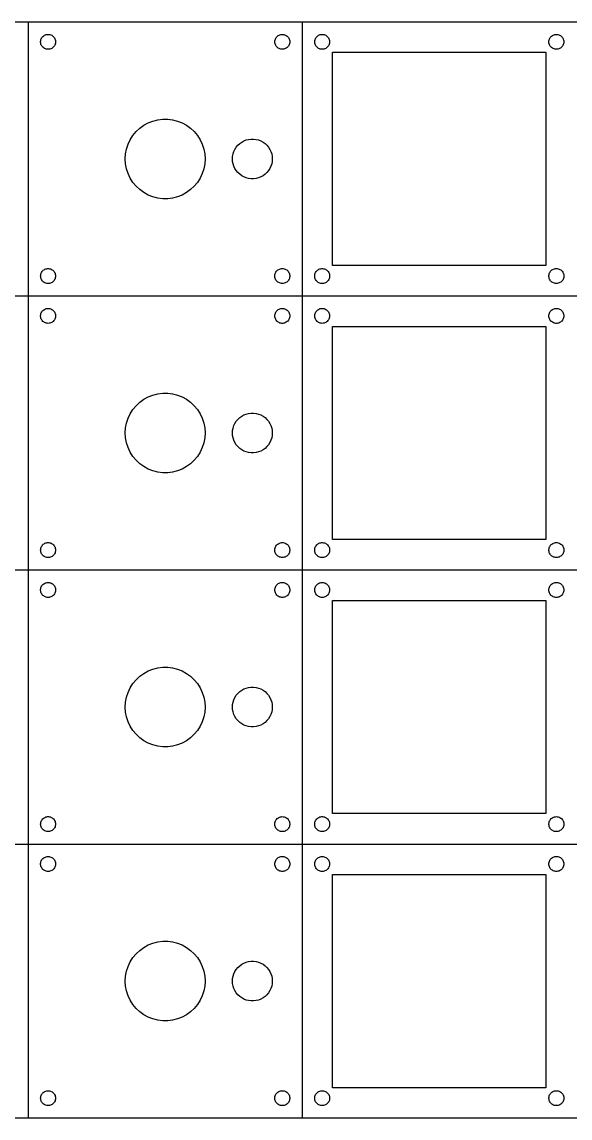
# Model space of a CAD drawing. Extents: x 0 to 440, y 0 to 220.
# Drawn here: x 218.9 to 328.9, y 0.1 to 220.1 of the extents above; entities that cross this region are included whole.
import ezdxf

# ---------------------------------------------------------------- set-up
doc = ezdxf.new("R2010")
doc.units = 0
doc.layers.add('LAYER_1', color=7, linetype='CONTINUOUS')

msp = doc.modelspace()

# ---------------------------------------------------------------- linework, layer by layer
at = {"layer": 'LAYER_1', "color": 7}
for p, q in [((220.141111, 220.141107), (220.141111, 0.141118)), ((275.141111, 220.141107), (275.141111, 0.141118)), ((440.141103, 0.141117), (0.141111, 0.141117))]:
    msp.add_line(p, q, dxfattribs=at)
for points in [[(0.141111, 220.141107), (440.141103, 220.141107)], [(222.644111, 216.04711), (222.644111, 216.235109), (222.668111, 216.42211), (222.714111, 216.605108), (222.784111, 216.780109), (222.875111, 216.94511), (222.985111, 217.097109), (223.114111, 217.234108), (223.259111, 217.355108), (223.418111, 217.455108), (223.589111, 217.536108), (223.768111, 217.594108), (223.953111, 217.629109), (224.141111, 217.641104), (224.329111, 217.629115), (224.514111, 217.594108), (224.693111, 217.536108), (224.864111, 217.455108), (225.023111, 217.355108), (225.168111, 217.234108), (225.297111, 217.097109), (225.407111, 216.94511), (225.498111, 216.780109), (225.568112, 216.605108), (225.614111, 216.42211), (225.638112, 216.235109), (225.638111, 216.04711), (225.614111, 215.860109), (225.568112, 215.677108), (225.498111, 215.502108), (225.407111, 215.337109), (225.297111, 215.18511), (225.168111, 215.048108), (225.023111, 214.927108), (224.864111, 214.827108), (224.693111, 214.746108), (224.514111, 214.688108), (224.329111, 214.65311), (224.141111, 214.641115), (223.953111, 214.653104), (223.768111, 214.688108), (223.589111, 214.746108), (223.418111, 214.827108), (223.259111, 214.927108), (223.114111, 215.048108), (222.985111, 215.18511), (222.875111, 215.337109), (222.784111, 215.502108), (222.714111, 215.677108), (222.668111, 215.860109), (222.644111, 216.04711)], [(269.641111, 216.141109), (269.653106, 216.329109), (269.688112, 216.514108), (269.746112, 216.693108), (269.827113, 216.864109), (269.927112, 217.023107), (270.048112, 217.168108), (270.185111, 217.297109), (270.337111, 217.407108), (270.502112, 217.498107), (270.677112, 217.56811), (270.860111, 217.614109), (271.047111, 217.638098), (271.235111, 217.638109), (271.422111, 217.61412), (271.605113, 217.56811), (271.78011, 217.498107), (271.945111, 217.407108), (272.097111, 217.297109), (272.234112, 217.168108), (272.355112, 217.023107), (272.455112, 216.864109), (272.53611, 216.693108), (272.594112, 216.514108), (272.629111, 216.329109), (272.641105, 216.141109), (272.629116, 215.953107), (272.594112, 215.768108), (272.53611, 215.589108), (272.455112, 215.41811), (272.355112, 215.259109), (272.234112, 215.114108), (272.097111, 214.985107), (271.945111, 214.875109), (271.78011, 214.784109), (271.605113, 214.714109), (271.422111, 214.66811), (271.235111, 214.644121), (271.047111, 214.64411), (270.860111, 214.668099), (270.677112, 214.714109), (270.502112, 214.784109), (270.337111, 214.875109), (270.185111, 214.985107), (270.048112, 215.114108), (269.927112, 215.259109), (269.827113, 215.41811), (269.746112, 215.589108), (269.688112, 215.768108), (269.653111, 215.953107), (269.641117, 216.141109)], [(277.644112, 216.04711), (277.644112, 216.235109), (277.668111, 216.42211), (277.714111, 216.605108), (277.784112, 216.780109), (277.875112, 216.94511), (277.985111, 217.097109), (278.114111, 217.234108), (278.259111, 217.355108), (278.418111, 217.455108), (278.589111, 217.536108), (278.768112, 217.594108), (278.953112, 217.629109), (279.141111, 217.641104), (279.329111, 217.629115), (279.514111, 217.594108), (279.693111, 217.536108), (279.864111, 217.455108), (280.023111, 217.355108), (280.168112, 217.234108), (280.297111, 217.097109), (280.407111, 216.94511), (280.498111, 216.780109), (280.568112, 216.605108), (280.614112, 216.42211), (280.638112, 216.235109), (280.638111, 216.04711), (280.614111, 215.860109), (280.568112, 215.677108), (280.498111, 215.502108), (280.407111, 215.337109), (280.297111, 215.18511), (280.168112, 215.048108), (280.023111, 214.927108), (279.864111, 214.827108), (279.693111, 214.746108), (279.514111, 214.688108), (279.329111, 214.65311), (279.141111, 214.641115), (278.953112, 214.653104), (278.768112, 214.688108), (278.589111, 214.746108), (278.418111, 214.827108), (278.259111, 214.927108), (278.114111, 215.048108), (277.985111, 215.18511), (277.875112, 215.337109), (277.784112, 215.502108), (277.714111, 215.677108), (277.668111, 215.860109), (277.644112, 216.04711)], [(324.641111, 216.141109), (324.653106, 216.329109), (324.688113, 216.514108), (324.746112, 216.693108), (324.827113, 216.864109), (324.927112, 217.023107), (325.048112, 217.168108), (325.185111, 217.297109), (325.337111, 217.407108), (325.502112, 217.498107), (325.677112, 217.56811), (325.860111, 217.614109), (326.047111, 217.638098), (326.235111, 217.638109), (326.422111, 217.61412), (326.605113, 217.56811), (326.78011, 217.498107), (326.945111, 217.407108), (327.097111, 217.297109), (327.234113, 217.168108), (327.355113, 217.023107), (327.455112, 216.864109), (327.53611, 216.693108), (327.594112, 216.514108), (327.629111, 216.329109), (327.641105, 216.141109), (327.629116, 215.953107), (327.594112, 215.768108), (327.53611, 215.589108), (327.455112, 215.41811), (327.355113, 215.259109), (327.234113, 215.114108), (327.097111, 214.985107), (326.945111, 214.875109), (326.78011, 214.784109), (326.605113, 214.714109), (326.422111, 214.66811), (326.235111, 214.644121), (326.047111, 214.64411), (325.860111, 214.668099), (325.677112, 214.714109), (325.502112, 214.784109), (325.337111, 214.875109), (325.185111, 214.985107), (325.048112, 215.114108), (324.927112, 215.259109), (324.827113, 215.41811), (324.746112, 215.589108), (324.688113, 215.768108), (324.653111, 215.953107), (324.641117, 216.141109)], [(281.241111, 171.241117), (281.241111, 214.041108), (324.041112, 214.041108), (324.041112, 171.241117), (281.241111, 171.241117)], [(239.641111, 192.641108), (239.704112, 193.644109), (239.892111, 194.631108), (240.203111, 195.586109), (240.631111, 196.49511), (241.169111, 197.343108), (241.809111, 198.117109), (242.542111, 198.805107), (243.354111, 199.396109), (244.235111, 199.880108), (245.169111, 200.249108), (246.142112, 200.499109), (247.139111, 200.625107), (248.143111, 200.625107), (249.140111, 200.499109), (250.113111, 200.249108), (251.047112, 199.880108), (251.928111, 199.396109), (252.740112, 198.805107), (253.473111, 198.117109), (254.113112, 197.343108), (254.651112, 196.49511), (255.079111, 195.586109), (255.390111, 194.631108), (255.57811, 193.644109), (255.641111, 192.641108), (255.57811, 191.638108), (255.390111, 190.651109), (255.079111, 189.696108), (254.651112, 188.787107), (254.113112, 187.939108), (253.473111, 187.165108), (252.740112, 186.47711), (251.928111, 185.886108), (251.047112, 185.402108), (250.113111, 185.033109), (249.140111, 184.783108), (248.143111, 184.65711), (247.139111, 184.65711), (246.142112, 184.783108), (245.169111, 185.033109), (244.235111, 185.402108), (243.354111, 185.886108), (242.542111, 186.47711), (241.809111, 187.165108), (241.169111, 187.939108), (240.631111, 188.787107), (240.203111, 189.696108), (239.892111, 190.651109), (239.704112, 191.638108), (239.641111, 192.641108)], [(261.141111, 192.641108), (261.173112, 193.142109), (261.267112, 193.636108), (261.422111, 194.113109), (261.636112, 194.568108), (261.905112, 194.992107), (262.22511, 195.379107), (262.591113, 195.723108), (262.998111, 196.018109), (263.438112, 196.260109), (263.905111, 196.445108), (264.391112, 196.570107), (264.890112, 196.633108), (265.392112, 196.633108), (265.891112, 196.570107), (266.377112, 196.445108), (266.844111, 196.260109), (267.284113, 196.018109), (267.691111, 195.723108), (268.057111, 195.379107), (268.377111, 194.992107), (268.646111, 194.568108), (268.860112, 194.113109), (269.015111, 193.636108), (269.109111, 193.142109), (269.141112, 192.641108), (269.109111, 192.140108), (269.015111, 191.646109), (268.860112, 191.169108), (268.646111, 190.714109), (268.377111, 190.29011), (268.057111, 189.90311), (267.691111, 189.559109), (267.284113, 189.264108), (266.844111, 189.022108), (266.377112, 188.837108), (265.891112, 188.712109), (265.392112, 188.649109), (264.890112, 188.649109), (264.391112, 188.712109), (263.905111, 188.837108), (263.438112, 189.022108), (262.998111, 189.264108), (262.591113, 189.559109), (262.22511, 189.90311), (261.905112, 190.29011), (261.636112, 190.714109), (261.422111, 191.169108), (261.267112, 191.646109), (261.173112, 192.140108), (261.141111, 192.641108)], [(222.641111, 169.141102), (222.653111, 169.329118), (222.688111, 169.514115), (222.746111, 169.6931), (222.827111, 169.864099), (222.927112, 170.023103), (223.048111, 170.168108), (223.185111, 170.297112), (223.337111, 170.407094), (223.502111, 170.498111), (223.677111, 170.568102), (223.860111, 170.614104), (224.047111, 170.638093), (224.235111, 170.638121), (224.422111, 170.614132), (224.605111, 170.568102), (224.780111, 170.498111), (224.945111, 170.407094), (225.097111, 170.297112), (225.234111, 170.168108), (225.355111, 170.023103), (225.455111, 169.864099), (225.536111, 169.6931), (225.594112, 169.514115), (225.629111, 169.329118), (225.641111, 169.141102), (225.629111, 168.953114), (225.594112, 168.768117), (225.536111, 168.589103), (225.455111, 168.418105), (225.355111, 168.259101), (225.234111, 168.114095), (225.097111, 167.98512), (224.945111, 167.875109), (224.780111, 167.784121), (224.605111, 167.714102), (224.422111, 167.668099), (224.235111, 167.64411), (224.047111, 167.64411), (223.860111, 167.668099), (223.677111, 167.714102), (223.502111, 167.784121), (223.337111, 167.875109), (223.185111, 167.98512), (223.048111, 168.114095), (222.927112, 168.259101), (222.827111, 168.418105), (222.746111, 168.589103), (222.688111, 168.768117), (222.653111, 168.953114), (222.641111, 169.141102)], [(269.644111, 169.047122), (269.644111, 169.23511), (269.6681, 169.42211), (269.714111, 169.605103), (269.78411, 169.780109), (269.87511, 169.945096), (269.985112, 170.097101), (270.11411, 170.23412), (270.25911, 170.355109), (270.418111, 170.4551), (270.589113, 170.536098), (270.768112, 170.594095), (270.953111, 170.629118), (271.141111, 170.641254)], [(271.141111, 170.641113), (271.32911, 170.628977)], [(271.32911, 170.629118), (271.51411, 170.594095), (271.693112, 170.536098), (271.864111, 170.4551), (272.023112, 170.355109), (272.168112, 170.23412), (272.29711, 170.097101), (272.407112, 169.945096), (272.498112, 169.780109), (272.568111, 169.605103), (272.614111, 169.42211), (272.638099, 169.23511), (272.638111, 169.047122), (272.614122, 168.860121), (272.568111, 168.6771), (272.498112, 168.502094), (272.407112, 168.337107), (272.29711, 168.185102), (272.168112, 168.048112), (272.023112, 167.927095), (271.864111, 167.827103), (271.693112, 167.746106), (271.51411, 167.688109), (271.32911, 167.653113), (271.141111, 167.640978)], [(277.641112, 169.141102), (277.653111, 169.329118), (277.688111, 169.514115), (277.746111, 169.6931), (277.827111, 169.864099), (277.927112, 170.023103), (278.048112, 170.168108), (278.185112, 170.297112), (278.337111, 170.407094), (278.502111, 170.498111), (278.677111, 170.568102), (278.860111, 170.614104), (279.047111, 170.638093), (279.235111, 170.638121), (279.422112, 170.614132), (279.605111, 170.568102), (279.780112, 170.498111), (279.945111, 170.407094), (280.097111, 170.297112), (280.234111, 170.168108), (280.355111, 170.023103), (280.455111, 169.864099), (280.536112, 169.6931), (280.594112, 169.514115), (280.629111, 169.329118), (280.641111, 169.141102), (280.629111, 168.953114), (280.594112, 168.768117), (280.536112, 168.589103), (280.455111, 168.418105), (280.355111, 168.259101), (280.234111, 168.114095), (280.097111, 167.98512), (279.945111, 167.875109), (279.780112, 167.784121), (279.605111, 167.714102), (279.422112, 167.668099), (279.235111, 167.64411), (279.047111, 167.64411), (278.860111, 167.668099), (278.677111, 167.714102), (278.502111, 167.784121), (278.337111, 167.875109), (278.185112, 167.98512), (278.048112, 168.114095), (277.927112, 168.259101), (277.827111, 168.418105), (277.746111, 168.589103), (277.688111, 168.768117), (277.653111, 168.953114), (277.641112, 169.141102)], [(324.644111, 169.047122), (324.644111, 169.23511), (324.6681, 169.42211), (324.714111, 169.605103), (324.78411, 169.780109), (324.87511, 169.945096), (324.985112, 170.097101), (325.11411, 170.23412), (325.25911, 170.355109), (325.418111, 170.4551), (325.589113, 170.536098), (325.768112, 170.594095), (325.953112, 170.629118), (326.141111, 170.641254)], [(326.141111, 170.641113), (326.329111, 170.628977)], [(326.329111, 170.629118), (326.51411, 170.594095), (326.693112, 170.536098), (326.864111, 170.4551), (327.023112, 170.355109), (327.168112, 170.23412), (327.29711, 170.097101), (327.407112, 169.945096), (327.498112, 169.780109), (327.568111, 169.605103), (327.614111, 169.42211), (327.6381, 169.23511), (327.638111, 169.047122), (327.614122, 168.860121), (327.568111, 168.6771), (327.498112, 168.502094), (327.407112, 168.337107), (327.29711, 168.185102), (327.168112, 168.048112), (327.023112, 167.927095), (326.864111, 167.827103), (326.693112, 167.746106), (326.51411, 167.688109), (326.329111, 167.653113), (326.141111, 167.640978)], [(270.953111, 167.653113), (270.768112, 167.688109), (270.589113, 167.746106), (270.418111, 167.827103), (270.25911, 167.927095), (270.11411, 168.048112), (269.985112, 168.185102), (269.87511, 168.337107), (269.78411, 168.502094), (269.714111, 168.6771), (269.668111, 168.860121), (269.644122, 169.047122)], [(271.141111, 167.641119), (270.953111, 167.653254)], [(325.953112, 167.653113), (325.768112, 167.688109), (325.589113, 167.746106), (325.418111, 167.827103), (325.25911, 167.927095), (325.11411, 168.048112), (324.985112, 168.185102), (324.87511, 168.337107), (324.78411, 168.502094), (324.714111, 168.6771), (324.668111, 168.860121), (324.644123, 169.047122)], [(326.141111, 167.641119), (325.953112, 167.653254)], [(0.141112, 165.14111), (440.141103, 165.14111)], [(222.644111, 161.047112), (222.644111, 161.235112), (222.668111, 161.422112), (222.714111, 161.605111), (222.784111, 161.780111), (222.875111, 161.945112), (222.985111, 162.097112), (223.114111, 162.234111), (223.259111, 162.355111), (223.418111, 162.455111), (223.589111, 162.536111), (223.768111, 162.594111), (223.953111, 162.629112), (224.141111, 162.641106), (224.329111, 162.629118), (224.514111, 162.594111), (224.693111, 162.536111), (224.864111, 162.455111), (225.023111, 162.355111), (225.168111, 162.234111), (225.297111, 162.097112), (225.407111, 161.945112), (225.498111, 161.780111), (225.568112, 161.605111), (225.614111, 161.422112), (225.638112, 161.235112), (225.638111, 161.047112), (225.614111, 160.860112), (225.568112, 160.677111), (225.498111, 160.50211), (225.407111, 160.337112), (225.297111, 160.185113), (225.168111, 160.048111), (225.023111, 159.927111), (224.864111, 159.827111), (224.693111, 159.74611), (224.514111, 159.688111), (224.329111, 159.653112), (224.141111, 159.641118), (223.953111, 159.653107), (223.768111, 159.688111), (223.589111, 159.74611), (223.418111, 159.827111), (223.259111, 159.927111), (223.114111, 160.048111), (222.985111, 160.185113), (222.875111, 160.337112), (222.784111, 160.50211), (222.714111, 160.677111), (222.668111, 160.860112), (222.644111, 161.047112)], [(269.641111, 161.141112), (269.653106, 161.329112), (269.688112, 161.514111), (269.746112, 161.693111), (269.827113, 161.864112), (269.927112, 162.02311), (270.048112, 162.16811), (270.185111, 162.297111), (270.337111, 162.40711), (270.502112, 162.49811), (270.677112, 162.568112), (270.860111, 162.614112), (271.047111, 162.638101), (271.235111, 162.638112), (271.422111, 162.614123), (271.605113, 162.568112), (271.78011, 162.49811), (271.945111, 162.40711), (272.097111, 162.297111), (272.234112, 162.16811), (272.355112, 162.02311), (272.455112, 161.864112), (272.53611, 161.693111), (272.594112, 161.514111), (272.629111, 161.329112), (272.641105, 161.141112), (272.629116, 160.95311), (272.594112, 160.76811), (272.53611, 160.589111), (272.455112, 160.418112), (272.355112, 160.259111), (272.234112, 160.114111), (272.097111, 159.98511), (271.945111, 159.875111), (271.78011, 159.784112), (271.605113, 159.714112), (271.422111, 159.668113), (271.235111, 159.644124), (271.047111, 159.644112), (270.860111, 159.668101), (270.677112, 159.714112), (270.502112, 159.784112), (270.337111, 159.875111), (270.185111, 159.98511), (270.048112, 160.114111), (269.927112, 160.259111), (269.827113, 160.418112), (269.746112, 160.589111), (269.688112, 160.76811), (269.653111, 160.95311), (269.641117, 161.141112)], [(277.644112, 161.047112), (277.644112, 161.235112), (277.668111, 161.422112), (277.714111, 161.605111), (277.784112, 161.780111), (277.875112, 161.945112), (277.985111, 162.097112), (278.114111, 162.234111), (278.259111, 162.355111), (278.418111, 162.455111), (278.589111, 162.536111), (278.768112, 162.594111), (278.953112, 162.629112), (279.141111, 162.641106), (279.329111, 162.629118), (279.514111, 162.594111), (279.693111, 162.536111), (279.864111, 162.455111), (280.023111, 162.355111), (280.168112, 162.234111), (280.297111, 162.097112), (280.407111, 161.945112), (280.498111, 161.780111), (280.568112, 161.605111), (280.614112, 161.422112), (280.638112, 161.235112), (280.638111, 161.047112), (280.614111, 160.860112), (280.568112, 160.677111), (280.498111, 160.50211), (280.407111, 160.337112), (280.297111, 160.185113), (280.168112, 160.048111), (280.023111, 159.927111), (279.864111, 159.827111), (279.693111, 159.74611), (279.514111, 159.688111), (279.329111, 159.653112), (279.141111, 159.641118), (278.953112, 159.653107), (278.768112, 159.688111), (278.589111, 159.74611), (278.418111, 159.827111), (278.259111, 159.927111), (278.114111, 160.048111), (277.985111, 160.185113), (277.875112, 160.337112), (277.784112, 160.50211), (277.714111, 160.677111), (277.668111, 160.860112), (277.644112, 161.047112)], [(324.641111, 161.141112), (324.653106, 161.329112), (324.688113, 161.514111), (324.746112, 161.693111), (324.827113, 161.864112), (324.927112, 162.02311), (325.048112, 162.16811), (325.185111, 162.297111), (325.337111, 162.40711), (325.502112, 162.49811), (325.677112, 162.568112), (325.860111, 162.614112), (326.047111, 162.638101), (326.235111, 162.638112), (326.422111, 162.614123), (326.605113, 162.568112), (326.78011, 162.49811), (326.945111, 162.40711), (327.097111, 162.297111), (327.234113, 162.16811), (327.355113, 162.02311), (327.455112, 161.864112), (327.53611, 161.693111), (327.594112, 161.514111), (327.629111, 161.329112), (327.641105, 161.141112), (327.629116, 160.95311), (327.594112, 160.76811), (327.53611, 160.589111), (327.455112, 160.418112), (327.355113, 160.259111), (327.234113, 160.114111), (327.097111, 159.98511), (326.945111, 159.875111), (326.78011, 159.784112), (326.605113, 159.714112), (326.422111, 159.668113), (326.235111, 159.644124), (326.047111, 159.644112), (325.860111, 159.668101), (325.677112, 159.714112), (325.502112, 159.784112), (325.337111, 159.875111), (325.185111, 159.98511), (325.048112, 160.114111), (324.927112, 160.259111), (324.827113, 160.418112), (324.746112, 160.589111), (324.688113, 160.76811), (324.653111, 160.95311), (324.641117, 161.141112)], [(281.241111, 116.24112), (281.241111, 159.041111), (324.041112, 159.041111), (324.041112, 116.24112), (281.241111, 116.24112)], [(239.641111, 137.641111), (239.704112, 138.644112), (239.892111, 139.631111), (240.203111, 140.586111), (240.631111, 141.495112), (241.169111, 142.343111), (241.809111, 143.117111), (242.542111, 143.80511), (243.354111, 144.396111), (244.235111, 144.880111), (245.169111, 145.249111), (246.142112, 145.499112), (247.139111, 145.62511), (248.143111, 145.62511), (249.140111, 145.499112), (250.113111, 145.249111), (251.047112, 144.880111), (251.928111, 144.396111), (252.740112, 143.80511), (253.473111, 143.117111), (254.113112, 142.343111), (254.651112, 141.495112), (255.079111, 140.586111), (255.390111, 139.631111), (255.57811, 138.644112), (255.641111, 137.641111), (255.57811, 136.63811), (255.390111, 135.651112), (255.079111, 134.696111), (254.651112, 133.78711), (254.113112, 132.939111), (253.473111, 132.165111), (252.740112, 131.477113), (251.928111, 130.886111), (251.047112, 130.402111), (250.113111, 130.033111), (249.140111, 129.78311), (248.143111, 129.657112), (247.139111, 129.657112), (246.142112, 129.78311), (245.169111, 130.033111), (244.235111, 130.402111), (243.354111, 130.886111), (242.542111, 131.477113), (241.809111, 132.165111), (241.169111, 132.939111), (240.631111, 133.78711), (240.203111, 134.696111), (239.892111, 135.651112), (239.704112, 136.63811), (239.641111, 137.641111)], [(261.141111, 137.641111), (261.173112, 138.142112), (261.267112, 138.636111), (261.422111, 139.113112), (261.636112, 139.56811), (261.905112, 139.99211), (262.22511, 140.37911), (262.591113, 140.723111), (262.998111, 141.018112), (263.438112, 141.260112), (263.905111, 141.445111), (264.391112, 141.57011), (264.890112, 141.633111), (265.392112, 141.633111), (265.891112, 141.57011), (266.377112, 141.445111), (266.844111, 141.260112), (267.284113, 141.018112), (267.691111, 140.723111), (268.057111, 140.37911), (268.377111, 139.99211), (268.646111, 139.56811), (268.860112, 139.113112), (269.015111, 138.636111), (269.109111, 138.142112), (269.141112, 137.641111), (269.109111, 137.14011), (269.015111, 136.646111), (268.860112, 136.169111), (268.646111, 135.714112), (268.377111, 135.290113), (268.057111, 134.903113), (267.691111, 134.559112), (267.284113, 134.264111), (266.844111, 134.022111), (266.377112, 133.837111), (265.891112, 133.712112), (265.392112, 133.649112), (264.890112, 133.649112), (264.391112, 133.712112), (263.905111, 133.837111), (263.438112, 134.022111), (262.998111, 134.264111), (262.591113, 134.559112), (262.22511, 134.903113), (261.905112, 135.290113), (261.636112, 135.714112), (261.422111, 136.169111), (261.267112, 136.646111), (261.173112, 137.14011), (261.141111, 137.641111)], [(222.641111, 114.141105), (222.653111, 114.329121), (222.688111, 114.514118), (222.746111, 114.693103), (222.827111, 114.864101), (222.927112, 115.023105), (223.048111, 115.168111), (223.185111, 115.297115), (223.337111, 115.407097), (223.502111, 115.498114), (223.677111, 115.568105), (223.860111, 115.614107), (224.047111, 115.638096), (224.235111, 115.638124), (224.422111, 115.614135), (224.605111, 115.568105), (224.780111, 115.498114), (224.945111, 115.407097), (225.097111, 115.297115), (225.234111, 115.168111), (225.355111, 115.023105), (225.455111, 114.864101), (225.536111, 114.693103), (225.594112, 114.514118), (225.629111, 114.329121), (225.641111, 114.141105), (225.629111, 113.953116), (225.594112, 113.76812), (225.536111, 113.589106), (225.455111, 113.418108), (225.355111, 113.259104), (225.234111, 113.114098), (225.097111, 112.985122), (224.945111, 112.875112), (224.780111, 112.784124), (224.605111, 112.714104), (224.422111, 112.668102), (224.235111, 112.644113), (224.047111, 112.644113), (223.860111, 112.668102), (223.677111, 112.714104), (223.502111, 112.784124), (223.337111, 112.875112), (223.185111, 112.985122), (223.048111, 113.114098), (222.927112, 113.259104), (222.827111, 113.418108), (222.746111, 113.589106), (222.688111, 113.76812), (222.653111, 113.953116), (222.641111, 114.141105)], [(269.644111, 114.047125), (269.644111, 114.235113), (269.6681, 114.422113), (269.714111, 114.605106), (269.78411, 114.780112), (269.87511, 114.945099), (269.985112, 115.097104), (270.11411, 115.234123), (270.25911, 115.355112), (270.418111, 115.455103), (270.589113, 115.536101), (270.768112, 115.594097), (270.953111, 115.629121), (271.141111, 115.641257)], [(271.141111, 115.641116), (271.32911, 115.62898)], [(271.32911, 115.629121), (271.51411, 115.594097), (271.693112, 115.536101), (271.864111, 115.455103), (272.023112, 115.355112), (272.168112, 115.234123), (272.29711, 115.097104), (272.407112, 114.945099), (272.498112, 114.780112), (272.568111, 114.605106), (272.614111, 114.422113), (272.638099, 114.235113), (272.638111, 114.047125), (272.614122, 113.860124), (272.568111, 113.677103), (272.498112, 113.502097), (272.407112, 113.33711), (272.29711, 113.185105), (272.168112, 113.048114), (272.023112, 112.927097), (271.864111, 112.827106), (271.693112, 112.746108), (271.51411, 112.688112), (271.32911, 112.653116), (271.141111, 112.640981)], [(277.641112, 114.141105), (277.653111, 114.329121), (277.688111, 114.514118), (277.746111, 114.693103), (277.827111, 114.864101), (277.927112, 115.023105), (278.048112, 115.168111), (278.185112, 115.297115), (278.337111, 115.407097), (278.502111, 115.498114), (278.677111, 115.568105), (278.860111, 115.614107), (279.047111, 115.638096), (279.235111, 115.638124), (279.422112, 115.614135), (279.605111, 115.568105), (279.780112, 115.498114), (279.945111, 115.407097), (280.097111, 115.297115), (280.234111, 115.168111), (280.355111, 115.023105), (280.455111, 114.864101), (280.536112, 114.693103), (280.594112, 114.514118), (280.629111, 114.329121), (280.641111, 114.141105), (280.629111, 113.953116), (280.594112, 113.76812), (280.536112, 113.589106), (280.455111, 113.418108), (280.355111, 113.259104), (280.234111, 113.114098), (280.097111, 112.985122), (279.945111, 112.875112), (279.780112, 112.784124), (279.605111, 112.714104), (279.422112, 112.668102), (279.235111, 112.644113), (279.047111, 112.644113), (278.860111, 112.668102), (278.677111, 112.714104), (278.502111, 112.784124), (278.337111, 112.875112), (278.185112, 112.985122), (278.048112, 113.114098), (277.927112, 113.259104), (277.827111, 113.418108), (277.746111, 113.589106), (277.688111, 113.76812), (277.653111, 113.953116), (277.641112, 114.141105)], [(324.644111, 114.047125), (324.644111, 114.235113), (324.6681, 114.422113), (324.714111, 114.605106), (324.78411, 114.780112), (324.87511, 114.945099), (324.985112, 115.097104), (325.11411, 115.234123), (325.25911, 115.355112), (325.418111, 115.455103), (325.589113, 115.536101), (325.768112, 115.594097), (325.953112, 115.629121), (326.141111, 115.641257)], [(326.141111, 115.641116), (326.329111, 115.62898)], [(326.329111, 115.629121), (326.51411, 115.594097), (326.693112, 115.536101), (326.864111, 115.455103), (327.023112, 115.355112), (327.168112, 115.234123), (327.29711, 115.097104), (327.407112, 114.945099), (327.498112, 114.780112), (327.568111, 114.605106), (327.614111, 114.422113), (327.6381, 114.235113), (327.638111, 114.047125), (327.614122, 113.860124), (327.568111, 113.677103), (327.498112, 113.502097), (327.407112, 113.33711), (327.29711, 113.185105), (327.168112, 113.048114), (327.023112, 112.927097), (326.864111, 112.827106), (326.693112, 112.746108), (326.51411, 112.688112), (326.329111, 112.653116), (326.141111, 112.640981)], [(270.953111, 112.653116), (270.768112, 112.688112), (270.589113, 112.746108), (270.418111, 112.827106), (270.25911, 112.927097), (270.11411, 113.048114), (269.985112, 113.185105), (269.87511, 113.33711), (269.78411, 113.502097), (269.714111, 113.677103), (269.668111, 113.860124), (269.644122, 114.047125)], [(271.141111, 112.641122), (270.953111, 112.653257)], [(325.953112, 112.653116), (325.768112, 112.688112), (325.589113, 112.746108), (325.418111, 112.827106), (325.25911, 112.927097), (325.11411, 113.048114), (324.985112, 113.185105), (324.87511, 113.33711), (324.78411, 113.502097), (324.714111, 113.677103), (324.668111, 113.860124), (324.644123, 114.047125)], [(326.141111, 112.641122), (325.953112, 112.653257)], [(0.14111, 110.141113), (440.141103, 110.141113)], [(222.644111, 106.047115), (222.644111, 106.235115), (222.668111, 106.422115), (222.714111, 106.605114), (222.784111, 106.780114), (222.875111, 106.945115), (222.985111, 107.097114), (223.114111, 107.234114), (223.259111, 107.355114), (223.418111, 107.455113), (223.589111, 107.536114), (223.768111, 107.594113), (223.953111, 107.629115), (224.141111, 107.641109), (224.329111, 107.62912), (224.514111, 107.594113), (224.693111, 107.536114), (224.864111, 107.455113), (225.023111, 107.355114), (225.168111, 107.234114), (225.297111, 107.097114), (225.407111, 106.945115), (225.498111, 106.780114), (225.568112, 106.605114), (225.614111, 106.422115), (225.638112, 106.235115), (225.638111, 106.047115), (225.614111, 105.860115), (225.568112, 105.677113), (225.498111, 105.502113), (225.407111, 105.337115), (225.297111, 105.185115), (225.168111, 105.048113), (225.023111, 104.927113), (224.864111, 104.827114), (224.693111, 104.746113), (224.514111, 104.688114), (224.329111, 104.653115), (224.141111, 104.641121), (223.953111, 104.65311), (223.768111, 104.688114), (223.589111, 104.746113), (223.418111, 104.827114), (223.259111, 104.927113), (223.114111, 105.048113), (222.985111, 105.185115), (222.875111, 105.337115), (222.784111, 105.502113), (222.714111, 105.677113), (222.668111, 105.860115), (222.644111, 106.047115)], [(269.641111, 106.141115), (269.653106, 106.329114), (269.688112, 106.514114), (269.746112, 106.693113), (269.827113, 106.864115), (269.927112, 107.023113), (270.048112, 107.168113), (270.185111, 107.297114), (270.337111, 107.407113), (270.502112, 107.498113), (270.677112, 107.568115), (270.860111, 107.614115), (271.047111, 107.638103), (271.235111, 107.638115), (271.422111, 107.614126), (271.605113, 107.568115), (271.78011, 107.498113), (271.945111, 107.407113), (272.097111, 107.297114), (272.234112, 107.168113), (272.355112, 107.023113), (272.455112, 106.864115), (272.53611, 106.693113), (272.594112, 106.514114), (272.629111, 106.329114), (272.641105, 106.141115), (272.629116, 105.953113), (272.594112, 105.768113), (272.53611, 105.589114), (272.455112, 105.418115), (272.355112, 105.259114), (272.234112, 105.114114), (272.097111, 104.985113), (271.945111, 104.875114), (271.78011, 104.784114), (271.605113, 104.714115), (271.422111, 104.668115), (271.235111, 104.644126), (271.047111, 104.644115), (270.860111, 104.668104), (270.677112, 104.714115), (270.502112, 104.784114), (270.337111, 104.875114), (270.185111, 104.985113), (270.048112, 105.114114), (269.927112, 105.259114), (269.827113, 105.418115), (269.746112, 105.589114), (269.688112, 105.768113), (269.653111, 105.953113), (269.641117, 106.141115)], [(277.644112, 106.047115), (277.644112, 106.235115), (277.668111, 106.422115), (277.714111, 106.605114), (277.784112, 106.780114), (277.875112, 106.945115), (277.985111, 107.097114), (278.114111, 107.234114), (278.259111, 107.355114), (278.418111, 107.455113), (278.589111, 107.536114), (278.768112, 107.594113), (278.953112, 107.629115), (279.141111, 107.641109), (279.329111, 107.62912), (279.514111, 107.594113), (279.693111, 107.536114), (279.864111, 107.455113), (280.023111, 107.355114), (280.168112, 107.234114), (280.297111, 107.097114), (280.407111, 106.945115), (280.498111, 106.780114), (280.568112, 106.605114), (280.614112, 106.422115), (280.638112, 106.235115), (280.638111, 106.047115), (280.614111, 105.860115), (280.568112, 105.677113), (280.498111, 105.502113), (280.407111, 105.337115), (280.297111, 105.185115), (280.168112, 105.048113), (280.023111, 104.927113), (279.864111, 104.827114), (279.693111, 104.746113), (279.514111, 104.688114), (279.329111, 104.653115), (279.141111, 104.641121), (278.953112, 104.65311), (278.768112, 104.688114), (278.589111, 104.746113), (278.418111, 104.827114), (278.259111, 104.927113), (278.114111, 105.048113), (277.985111, 105.185115), (277.875112, 105.337115), (277.784112, 105.502113), (277.714111, 105.677113), (277.668111, 105.860115), (277.644112, 106.047115)], [(324.641111, 106.141115), (324.653106, 106.329114), (324.688113, 106.514114), (324.746112, 106.693113), (324.827113, 106.864115), (324.927112, 107.023113), (325.048112, 107.168113), (325.185111, 107.297114), (325.337111, 107.407113), (325.502112, 107.498113), (325.677112, 107.568115), (325.860111, 107.614115), (326.047111, 107.638103), (326.235111, 107.638115), (326.422111, 107.614126), (326.605113, 107.568115), (326.78011, 107.498113), (326.945111, 107.407113), (327.097111, 107.297114), (327.234113, 107.168113), (327.355113, 107.023113), (327.455112, 106.864115), (327.53611, 106.693113), (327.594112, 106.514114), (327.629111, 106.329114), (327.641105, 106.141115), (327.629116, 105.953113), (327.594112, 105.768113), (327.53611, 105.589114), (327.455112, 105.418115), (327.355113, 105.259114), (327.234113, 105.114114), (327.097111, 104.985113), (326.945111, 104.875114), (326.78011, 104.784114), (326.605113, 104.714115), (326.422111, 104.668115), (326.235111, 104.644126), (326.047111, 104.644115), (325.860111, 104.668104), (325.677112, 104.714115), (325.502112, 104.784114), (325.337111, 104.875114), (325.185111, 104.985113), (325.048112, 105.114114), (324.927112, 105.259114), (324.827113, 105.418115), (324.746112, 105.589114), (324.688113, 105.768113), (324.653111, 105.953113), (324.641117, 106.141115)], [(281.241111, 61.241123), (281.241111, 104.041113), (324.041112, 104.041113), (324.041112, 61.241123), (281.241111, 61.241123)], [(239.641111, 82.641114), (239.704112, 83.644115), (239.892111, 84.631114), (240.203111, 85.586114), (240.631111, 86.495115), (241.169111, 87.343114), (241.809111, 88.117114), (242.542111, 88.805113), (243.354111, 89.396114), (244.235111, 89.880114), (245.169111, 90.249114), (246.142112, 90.499115), (247.139111, 90.625113), (248.143111, 90.625113), (249.140111, 90.499115), (250.113111, 90.249114), (251.047112, 89.880114), (251.928111, 89.396114), (252.740112, 88.805113), (253.473111, 88.117114), (254.113112, 87.343114), (254.651112, 86.495115), (255.079111, 85.586114), (255.390111, 84.631114), (255.57811, 83.644115), (255.641111, 82.641114), (255.57811, 81.638113), (255.390111, 80.651114), (255.079111, 79.696114), (254.651112, 78.787113), (254.113112, 77.939114), (253.473111, 77.165114), (252.740112, 76.477115), (251.928111, 75.886114), (251.047112, 75.402114), (250.113111, 75.033114), (249.140111, 74.783113), (248.143111, 74.657115), (247.139111, 74.657115), (246.142112, 74.783113), (245.169111, 75.033114), (244.235111, 75.402114), (243.354111, 75.886114), (242.542111, 76.477115), (241.809111, 77.165114), (241.169111, 77.939114), (240.631111, 78.787113), (240.203111, 79.696114), (239.892111, 80.651114), (239.704112, 81.638113), (239.641111, 82.641114)], [(261.141111, 82.641114), (261.173112, 83.142115), (261.267112, 83.636114), (261.422111, 84.113115), (261.636112, 84.568113), (261.905112, 84.992113), (262.22511, 85.379113), (262.591113, 85.723113), (262.998111, 86.018115), (263.438112, 86.260114), (263.905111, 86.445114), (264.391112, 86.570113), (264.890112, 86.633113), (265.392112, 86.633113), (265.891112, 86.570113), (266.377112, 86.445114), (266.844111, 86.260114), (267.284113, 86.018115), (267.691111, 85.723113), (268.057111, 85.379113), (268.377111, 84.992113), (268.646111, 84.568113), (268.860112, 84.113115), (269.015111, 83.636114), (269.109111, 83.142115), (269.141112, 82.641114), (269.109111, 82.140113), (269.015111, 81.646114), (268.860112, 81.169113), (268.646111, 80.714115), (268.377111, 80.290115), (268.057111, 79.903115), (267.691111, 79.559115), (267.284113, 79.264113), (266.844111, 79.022113), (266.377112, 78.837114), (265.891112, 78.712115), (265.392112, 78.649114), (264.890112, 78.649114), (264.391112, 78.712115), (263.905111, 78.837114), (263.438112, 79.022113), (262.998111, 79.264113), (262.591113, 79.559115), (262.22511, 79.903115), (261.905112, 80.290115), (261.636112, 80.714115), (261.422111, 81.169113), (261.267112, 81.646114), (261.173112, 82.140113), (261.141111, 82.641114)], [(222.641111, 59.141107), (222.653111, 59.329124), (222.688111, 59.51412), (222.746111, 59.693106), (222.827111, 59.864104), (222.927112, 60.023108), (223.048111, 60.168114), (223.185111, 60.297118), (223.337111, 60.4071), (223.502111, 60.498116), (223.677111, 60.568108), (223.860111, 60.61411), (224.047111, 60.638099), (224.235111, 60.638127), (224.422111, 60.614138), (224.605111, 60.568108), (224.780111, 60.498116), (224.945111, 60.4071), (225.097111, 60.297118), (225.234111, 60.168114), (225.355111, 60.023108), (225.455111, 59.864104), (225.536111, 59.693106), (225.594112, 59.51412), (225.629111, 59.329124), (225.641111, 59.141107), (225.629111, 58.953119), (225.594112, 58.768122), (225.536111, 58.589109), (225.455111, 58.41811), (225.355111, 58.259106), (225.234111, 58.114101), (225.097111, 57.985125), (224.945111, 57.875115), (224.780111, 57.784126), (224.605111, 57.714107), (224.422111, 57.668105), (224.235111, 57.644116), (224.047111, 57.644116), (223.860111, 57.668105), (223.677111, 57.714107), (223.502111, 57.784126), (223.337111, 57.875115), (223.185111, 57.985125), (223.048111, 58.114101), (222.927112, 58.259106), (222.827111, 58.41811), (222.746111, 58.589109), (222.688111, 58.768122), (222.653111, 58.953119), (222.641111, 59.141107)], [(269.644111, 59.047127), (269.644111, 59.235116), (269.6681, 59.422116), (269.714111, 59.605109), (269.78411, 59.780115), (269.87511, 59.945102), (269.985112, 60.097107), (270.11411, 60.234126), (270.25911, 60.355114), (270.418111, 60.455106), (270.589113, 60.536104), (270.768112, 60.5941), (270.953111, 60.629124), (271.141111, 60.64126)], [(271.141111, 60.641118), (271.32911, 60.628983)], [(271.32911, 60.629124), (271.51411, 60.5941), (271.693112, 60.536104), (271.864111, 60.455106), (272.023112, 60.355114), (272.168112, 60.234126), (272.29711, 60.097107), (272.407112, 59.945102), (272.498112, 59.780115), (272.568111, 59.605109), (272.614111, 59.422116), (272.638099, 59.235116), (272.638111, 59.047127), (272.614122, 58.860127), (272.568111, 58.677106), (272.498112, 58.5021), (272.407112, 58.337113), (272.29711, 58.185108), (272.168112, 58.048117), (272.023112, 57.9271), (271.864111, 57.827109), (271.693112, 57.746111), (271.51411, 57.688114), (271.32911, 57.653119), (271.141111, 57.640983)], [(277.641112, 59.141107), (277.653111, 59.329124), (277.688111, 59.51412), (277.746111, 59.693106), (277.827111, 59.864104), (277.927112, 60.023108), (278.048112, 60.168114), (278.185112, 60.297118), (278.337111, 60.4071), (278.502111, 60.498116), (278.677111, 60.568108), (278.860111, 60.61411), (279.047111, 60.638099), (279.235111, 60.638127), (279.422112, 60.614138), (279.605111, 60.568108), (279.780112, 60.498116), (279.945111, 60.4071), (280.097111, 60.297118), (280.234111, 60.168114), (280.355111, 60.023108), (280.455111, 59.864104), (280.536112, 59.693106), (280.594112, 59.51412), (280.629111, 59.329124), (280.641111, 59.141107), (280.629111, 58.953119), (280.594112, 58.768122), (280.536112, 58.589109), (280.455111, 58.41811), (280.355111, 58.259106), (280.234111, 58.114101), (280.097111, 57.985125), (279.945111, 57.875115), (279.780112, 57.784126), (279.605111, 57.714107), (279.422112, 57.668105), (279.235111, 57.644116), (279.047111, 57.644116), (278.860111, 57.668105), (278.677111, 57.714107), (278.502111, 57.784126), (278.337111, 57.875115), (278.185112, 57.985125), (278.048112, 58.114101), (277.927112, 58.259106), (277.827111, 58.41811), (277.746111, 58.589109), (277.688111, 58.768122), (277.653111, 58.953119), (277.641112, 59.141107)], [(324.644111, 59.047127), (324.644111, 59.235116), (324.6681, 59.422116), (324.714111, 59.605109), (324.78411, 59.780115), (324.87511, 59.945102), (324.985112, 60.097107), (325.11411, 60.234126), (325.25911, 60.355114), (325.418111, 60.455106), (325.589113, 60.536104), (325.768112, 60.5941), (325.953112, 60.629124), (326.141111, 60.64126)], [(326.141111, 60.641118), (326.329111, 60.628983)], [(326.329111, 60.629124), (326.51411, 60.5941), (326.693112, 60.536104), (326.864111, 60.455106), (327.023112, 60.355114), (327.168112, 60.234126), (327.29711, 60.097107), (327.407112, 59.945102), (327.498112, 59.780115), (327.568111, 59.605109), (327.614111, 59.422116), (327.6381, 59.235116), (327.638111, 59.047127), (327.614122, 58.860127), (327.568111, 58.677106), (327.498112, 58.5021), (327.407112, 58.337113), (327.29711, 58.185108), (327.168112, 58.048117), (327.023112, 57.9271), (326.864111, 57.827109), (326.693112, 57.746111), (326.51411, 57.688114), (326.329111, 57.653119), (326.141111, 57.640983)], [(270.953111, 57.653119), (270.768112, 57.688114), (270.589113, 57.746111), (270.418111, 57.827109), (270.25911, 57.9271), (270.11411, 58.048117), (269.985112, 58.185108), (269.87511, 58.337113), (269.78411, 58.5021), (269.714111, 58.677106), (269.668111, 58.860127), (269.644122, 59.047127)], [(271.141111, 57.641124), (270.953111, 57.65326)], [(325.953112, 57.653119), (325.768112, 57.688114), (325.589113, 57.746111), (325.418111, 57.827109), (325.25911, 57.9271), (325.11411, 58.048117), (324.985112, 58.185108), (324.87511, 58.337113), (324.78411, 58.5021), (324.714111, 58.677106), (324.668111, 58.860127), (324.644123, 59.047127)], [(326.141111, 57.641124), (325.953112, 57.65326)], [(0.141111, 55.141115), (440.141103, 55.141114)], [(222.644111, 51.047118), (222.644111, 51.235117), (222.668111, 51.422118), (222.714111, 51.605116), (222.784111, 51.780117), (222.875111, 51.945118), (222.985111, 52.097117), (223.114111, 52.234116), (223.259111, 52.355116), (223.418111, 52.455116), (223.589111, 52.536117), (223.768111, 52.594116), (223.953111, 52.629117), (224.141111, 52.641112), (224.329111, 52.629123), (224.514111, 52.594116), (224.693111, 52.536117), (224.864111, 52.455116), (225.023111, 52.355116), (225.168111, 52.234116), (225.297111, 52.097117), (225.407111, 51.945118), (225.498111, 51.780117), (225.568112, 51.605116), (225.614111, 51.422118), (225.638112, 51.235117), (225.638111, 51.047118), (225.614111, 50.860117), (225.568112, 50.677116), (225.498111, 50.502116), (225.407111, 50.337117), (225.297111, 50.185118), (225.168111, 50.048116), (225.023111, 49.927116), (224.864111, 49.827116), (224.693111, 49.746116), (224.514111, 49.688116), (224.329111, 49.653118), (224.141111, 49.641124), (223.953111, 49.653112), (223.768111, 49.688116), (223.589111, 49.746116), (223.418111, 49.827116), (223.259111, 49.927116), (223.114111, 50.048116), (222.985111, 50.185118), (222.875111, 50.337117), (222.784111, 50.502116), (222.714111, 50.677116), (222.668111, 50.860117), (222.644111, 51.047118)], [(269.641111, 51.141118), (269.653106, 51.329117), (269.688112, 51.514117), (269.746112, 51.693116), (269.827113, 51.864117), (269.927112, 52.023116), (270.048112, 52.168116), (270.185111, 52.297117), (270.337111, 52.407116), (270.502112, 52.498116), (270.677112, 52.568118), (270.860111, 52.614117), (271.047111, 52.638106), (271.235111, 52.638117), (271.422111, 52.614129), (271.605113, 52.568118), (271.78011, 52.498116), (271.945111, 52.407116), (272.097111, 52.297117), (272.234112, 52.168116), (272.355112, 52.023116), (272.455112, 51.864117), (272.53611, 51.693116), (272.594112, 51.514117), (272.629111, 51.329117), (272.641105, 51.141118), (272.629116, 50.953115), (272.594112, 50.768116), (272.53611, 50.589116), (272.455112, 50.418118), (272.355112, 50.259117), (272.234112, 50.114117), (272.097111, 49.985116), (271.945111, 49.875117), (271.78011, 49.784117), (271.605113, 49.714117), (271.422111, 49.668118), (271.235111, 49.644129), (271.047111, 49.644118), (270.860111, 49.668107), (270.677112, 49.714117), (270.502112, 49.784117), (270.337111, 49.875117), (270.185111, 49.985116), (270.048112, 50.114117), (269.927112, 50.259117), (269.827113, 50.418118), (269.746112, 50.589116), (269.688112, 50.768116), (269.653111, 50.953115), (269.641117, 51.141118)], [(277.644112, 51.047118), (277.644112, 51.235117), (277.668111, 51.422118), (277.714111, 51.605116), (277.784112, 51.780117), (277.875112, 51.945118), (277.985111, 52.097117), (278.114111, 52.234116), (278.259111, 52.355116), (278.418111, 52.455116), (278.589111, 52.536117), (278.768112, 52.594116), (278.953112, 52.629117), (279.141111, 52.641112), (279.329111, 52.629123), (279.514111, 52.594116), (279.693111, 52.536117), (279.864111, 52.455116), (280.023111, 52.355116), (280.168112, 52.234116), (280.297111, 52.097117), (280.407111, 51.945118), (280.498111, 51.780117), (280.568112, 51.605116), (280.614112, 51.422118), (280.638112, 51.235117), (280.638111, 51.047118), (280.614111, 50.860117), (280.568112, 50.677116), (280.498111, 50.502116), (280.407111, 50.337117), (280.297111, 50.185118), (280.168112, 50.048116), (280.023111, 49.927116), (279.864111, 49.827116), (279.693111, 49.746116), (279.514111, 49.688116), (279.329111, 49.653118), (279.141111, 49.641124), (278.953112, 49.653112), (278.768112, 49.688116), (278.589111, 49.746116), (278.418111, 49.827116), (278.259111, 49.927116), (278.114111, 50.048116), (277.985111, 50.185118), (277.875112, 50.337117), (277.784112, 50.502116), (277.714111, 50.677116), (277.668111, 50.860117), (277.644112, 51.047118)], [(324.641111, 51.141118), (324.653106, 51.329117), (324.688113, 51.514117), (324.746112, 51.693116), (324.827113, 51.864117), (324.927112, 52.023116), (325.048112, 52.168116), (325.185111, 52.297117), (325.337111, 52.407116), (325.502112, 52.498116), (325.677112, 52.568118), (325.860111, 52.614117), (326.047111, 52.638106), (326.235111, 52.638117), (326.422111, 52.614129), (326.605113, 52.568118), (326.78011, 52.498116), (326.945111, 52.407116), (327.097111, 52.297117), (327.234113, 52.168116), (327.355113, 52.023116), (327.455112, 51.864117), (327.53611, 51.693116), (327.594112, 51.514117), (327.629111, 51.329117), (327.641105, 51.141118), (327.629116, 50.953115), (327.594112, 50.768116), (327.53611, 50.589116), (327.455112, 50.418118), (327.355113, 50.259117), (327.234113, 50.114117), (327.097111, 49.985116), (326.945111, 49.875117), (326.78011, 49.784117), (326.605113, 49.714117), (326.422111, 49.668118), (326.235111, 49.644129), (326.047111, 49.644118), (325.860111, 49.668107), (325.677112, 49.714117), (325.502112, 49.784117), (325.337111, 49.875117), (325.185111, 49.985116), (325.048112, 50.114117), (324.927112, 50.259117), (324.827113, 50.418118), (324.746112, 50.589116), (324.688113, 50.768116), (324.653111, 50.953115), (324.641117, 51.141118)], [(281.241111, 6.241126), (281.241111, 49.041116), (324.041112, 49.041116), (324.041112, 6.241126), (281.241111, 6.241126)], [(239.641111, 27.641117), (239.704112, 28.644118), (239.892111, 29.631116), (240.203111, 30.586117), (240.631111, 31.495118), (241.169111, 32.343117), (241.809111, 33.117117), (242.542111, 33.805115), (243.354111, 34.396117), (244.235111, 34.880117), (245.169111, 35.249117), (246.142112, 35.499118), (247.139111, 35.625116), (248.143111, 35.625116), (249.140111, 35.499118), (250.113111, 35.249117), (251.047112, 34.880117), (251.928111, 34.396117), (252.740112, 33.805115), (253.473111, 33.117117), (254.113112, 32.343117), (254.651112, 31.495118), (255.079111, 30.586117), (255.390111, 29.631116), (255.57811, 28.644118), (255.641111, 27.641117), (255.57811, 26.638116), (255.390111, 25.651117), (255.079111, 24.696117), (254.651112, 23.787115), (254.113112, 22.939117), (253.473111, 22.165117), (252.740112, 21.477118), (251.928111, 20.886117), (251.047112, 20.402117), (250.113111, 20.033117), (249.140111, 19.783116), (248.143111, 19.657118), (247.139111, 19.657118), (246.142112, 19.783116), (245.169111, 20.033117), (244.235111, 20.402117), (243.354111, 20.886117), (242.542111, 21.477118), (241.809111, 22.165117), (241.169111, 22.939117), (240.631111, 23.787115), (240.203111, 24.696117), (239.892111, 25.651117), (239.704112, 26.638116), (239.641111, 27.641117)], [(261.141111, 27.641117), (261.173112, 28.142118), (261.267112, 28.636117), (261.422111, 29.113117), (261.636112, 29.568116), (261.905112, 29.992115), (262.22511, 30.379115), (262.591113, 30.723116), (262.998111, 31.018117), (263.438112, 31.260117), (263.905111, 31.445117), (264.391112, 31.570116), (264.890112, 31.633116), (265.392112, 31.633116), (265.891112, 31.570116), (266.377112, 31.445117), (266.844111, 31.260117), (267.284113, 31.018117), (267.691111, 30.723116), (268.057111, 30.379115), (268.377111, 29.992115), (268.646111, 29.568116), (268.860112, 29.113117), (269.015111, 28.636117), (269.109111, 28.142118), (269.141112, 27.641117), (269.109111, 27.140116), (269.015111, 26.646117), (268.860112, 26.169116), (268.646111, 25.714117), (268.377111, 25.290118), (268.057111, 24.903118), (267.691111, 24.559117), (267.284113, 24.264116), (266.844111, 24.022116), (266.377112, 23.837117), (265.891112, 23.712118), (265.392112, 23.649117), (264.890112, 23.649117), (264.391112, 23.712118), (263.905111, 23.837117), (263.438112, 24.022116), (262.998111, 24.264116), (262.591113, 24.559117), (262.22511, 24.903118), (261.905112, 25.290118), (261.636112, 25.714117), (261.422111, 26.169116), (261.267112, 26.646117), (261.173112, 27.140116), (261.141111, 27.641117)], [(222.641111, 4.14111), (222.653111, 4.329127), (222.688111, 4.514123), (222.746111, 4.693109), (222.827111, 4.864107), (222.927112, 5.023111), (223.048111, 5.168117), (223.185111, 5.297121), (223.337111, 5.407103), (223.502111, 5.498119), (223.677111, 5.56811), (223.860111, 5.614113), (224.047111, 5.638101), (224.235111, 5.63813), (224.422111, 5.614141), (224.605111, 5.56811), (224.780111, 5.498119), (224.945111, 5.407103), (225.097111, 5.297121), (225.234111, 5.168117), (225.355111, 5.023111), (225.455111, 4.864107), (225.536111, 4.693109), (225.594112, 4.514123), (225.629111, 4.329127), (225.641111, 4.14111), (225.629111, 3.953122), (225.594112, 3.768125), (225.536111, 3.589112), (225.455111, 3.418113), (225.355111, 3.259109), (225.234111, 3.114103), (225.097111, 2.985128), (224.945111, 2.875118), (224.780111, 2.784129), (224.605111, 2.71411), (224.422111, 2.668108), (224.235111, 2.644119), (224.047111, 2.644119), (223.860111, 2.668108), (223.677111, 2.71411), (223.502111, 2.784129), (223.337111, 2.875118), (223.185111, 2.985128), (223.048111, 3.114103), (222.927112, 3.259109), (222.827111, 3.418113), (222.746111, 3.589112), (222.688111, 3.768125), (222.653111, 3.953122), (222.641111, 4.14111)], [(269.644111, 4.04713), (269.644111, 4.235118), (269.6681, 4.422119), (269.714111, 4.605112), (269.78411, 4.780118), (269.87511, 4.945105), (269.985112, 5.09711), (270.11411, 5.234129), (270.25911, 5.355117), (270.418111, 5.455109), (270.589113, 5.536106), (270.768112, 5.594103), (270.953111, 5.629127), (271.141111, 5.641262)], [(271.141111, 5.641121), (271.32911, 5.628986)], [(271.32911, 5.629127), (271.51411, 5.594103), (271.693112, 5.536106), (271.864111, 5.455109), (272.023112, 5.355117), (272.168112, 5.234129), (272.29711, 5.09711), (272.407112, 4.945105), (272.498112, 4.780118), (272.568111, 4.605112), (272.614111, 4.422119), (272.638099, 4.235118), (272.638111, 4.04713), (272.614122, 3.86013), (272.568111, 3.677109), (272.498112, 3.502103), (272.407112, 3.337115), (272.29711, 3.185111), (272.168112, 3.04812), (272.023112, 2.927103), (271.864111, 2.827112), (271.693112, 2.746114), (271.51411, 2.688117), (271.32911, 2.653122), (271.141111, 2.640986)], [(277.641112, 4.14111), (277.653111, 4.329127), (277.688111, 4.514123), (277.746111, 4.693109), (277.827111, 4.864107), (277.927112, 5.023111), (278.048112, 5.168117), (278.185112, 5.297121), (278.337111, 5.407103), (278.502111, 5.498119), (278.677111, 5.56811), (278.860111, 5.614113), (279.047111, 5.638101), (279.235111, 5.63813), (279.422112, 5.614141), (279.605111, 5.56811), (279.780112, 5.498119), (279.945111, 5.407103), (280.097111, 5.297121), (280.234111, 5.168117), (280.355111, 5.023111), (280.455111, 4.864107), (280.536112, 4.693109), (280.594112, 4.514123), (280.629111, 4.329127), (280.641111, 4.14111), (280.629111, 3.953122), (280.594112, 3.768125), (280.536112, 3.589112), (280.455111, 3.418113), (280.355111, 3.259109), (280.234111, 3.114103), (280.097111, 2.985128), (279.945111, 2.875118), (279.780112, 2.784129), (279.605111, 2.71411), (279.422112, 2.668108), (279.235111, 2.644119), (279.047111, 2.644119), (278.860111, 2.668108), (278.677111, 2.71411), (278.502111, 2.784129), (278.337111, 2.875118), (278.185112, 2.985128), (278.048112, 3.114103), (277.927112, 3.259109), (277.827111, 3.418113), (277.746111, 3.589112), (277.688111, 3.768125), (277.653111, 3.953122), (277.641112, 4.14111)], [(324.644111, 4.04713), (324.644111, 4.235118), (324.6681, 4.422119), (324.714111, 4.605112), (324.78411, 4.780118), (324.87511, 4.945105), (324.985112, 5.09711), (325.11411, 5.234129), (325.25911, 5.355117), (325.418111, 5.455109), (325.589113, 5.536106), (325.768112, 5.594103), (325.953112, 5.629127), (326.141111, 5.641262)], [(326.141111, 5.641121), (326.329111, 5.628986)], [(326.329111, 5.629127), (326.51411, 5.594103), (326.693112, 5.536106), (326.864111, 5.455109), (327.023112, 5.355117), (327.168112, 5.234129), (327.29711, 5.09711), (327.407112, 4.945105), (327.498112, 4.780118), (327.568111, 4.605112), (327.614111, 4.422119), (327.6381, 4.235118), (327.638111, 4.04713), (327.614122, 3.86013), (327.568111, 3.677109), (327.498112, 3.502103), (327.407112, 3.337115), (327.29711, 3.185111), (327.168112, 3.04812), (327.023112, 2.927103), (326.864111, 2.827112), (326.693112, 2.746114), (326.51411, 2.688117), (326.329111, 2.653122), (326.141111, 2.640986)], [(270.953111, 2.653122), (270.768112, 2.688117), (270.589113, 2.746114), (270.418111, 2.827112), (270.25911, 2.927103), (270.11411, 3.04812), (269.985112, 3.185111), (269.87511, 3.337115), (269.78411, 3.502103), (269.714111, 3.677109), (269.668111, 3.86013), (269.644122, 4.04713)], [(271.141111, 2.641127), (270.953111, 2.653263)], [(325.953112, 2.653122), (325.768112, 2.688117), (325.589113, 2.746114), (325.418111, 2.827112), (325.25911, 2.927103), (325.11411, 3.04812), (324.985112, 3.185111), (324.87511, 3.337115), (324.78411, 3.502103), (324.714111, 3.677109), (324.668111, 3.86013), (324.644123, 4.04713)], [(326.141111, 2.641127), (325.953112, 2.653263)]]:
    msp.add_lwpolyline(points, dxfattribs=at)

doc.saveas('drawing.dxf')
